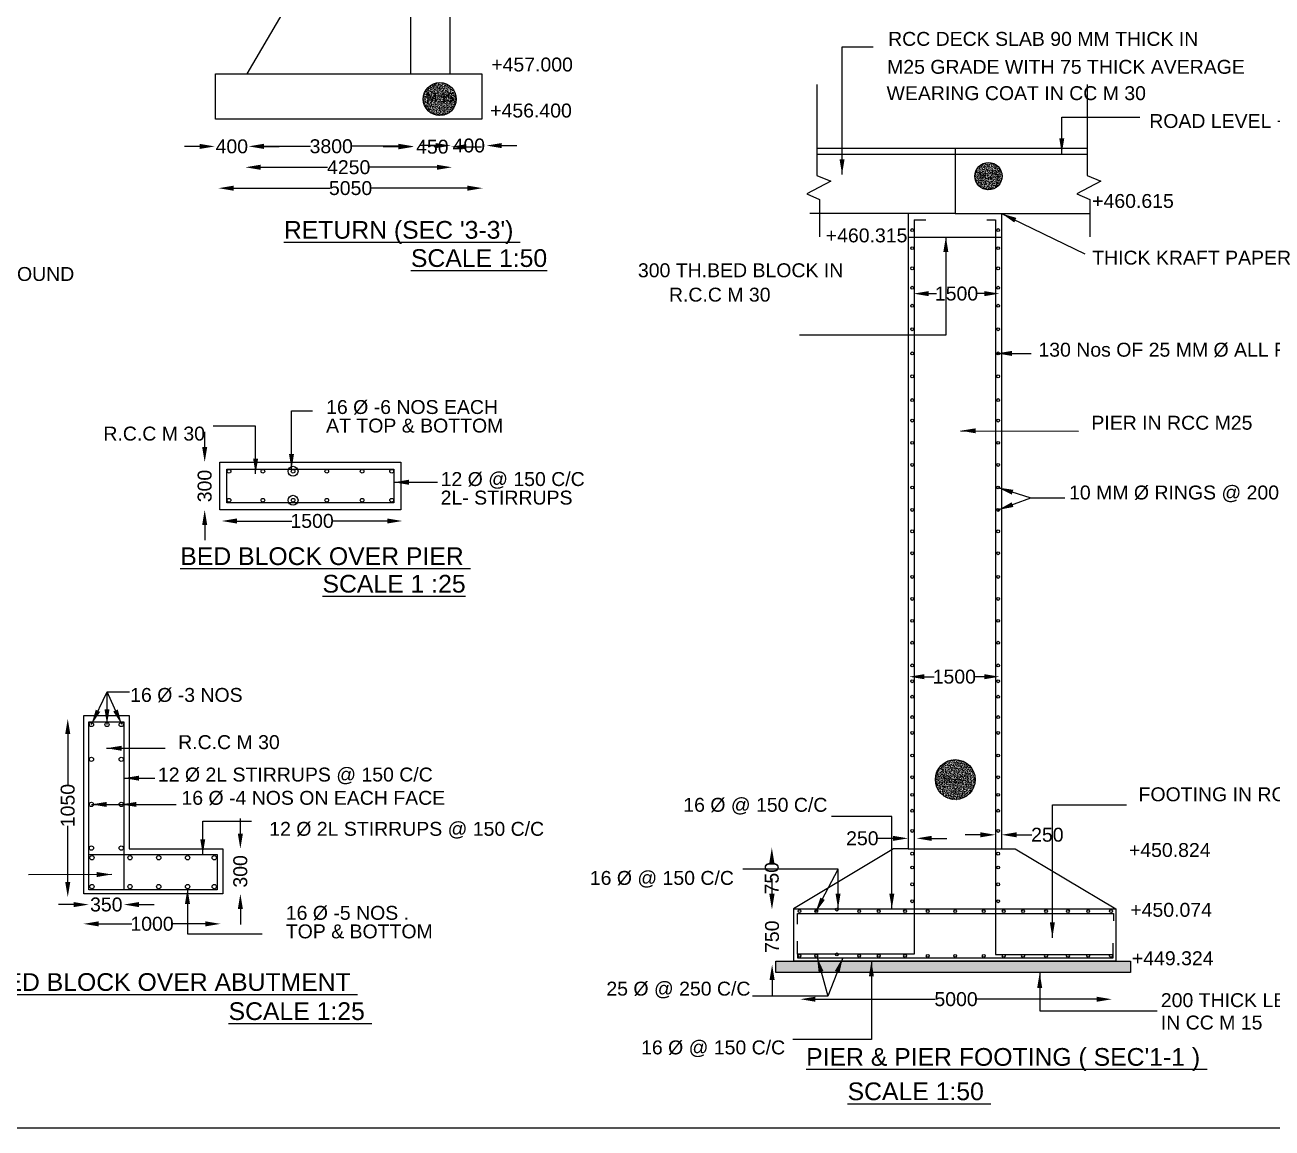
# Model space of a CAD drawing. Header units: millimetres. Extents: x 5124 to 2378553, y 2311 to 44314901.
# Drawn here: x 2369065 to 2373990, y 44305296 to 44309653 of the extents above; entities that cross this region are included whole.
import ezdxf

# ---------------------------------------------------------------- set-up
doc = ezdxf.new("R2010")
doc.units = ezdxf.units.MM
doc.header["$MEASUREMENT"] = 0
doc.layers.add('DRAWING', color=2, linetype='Continuous')
doc.layers.add('TEXT', color=7, linetype='Continuous')
doc.styles.get("Standard").update_dxf_attribs({"font": 'arial.ttf', "height": 55})
doc.dimstyles.get("Standard").update_dxf_attribs({"dimtxt": 70, "dimasz": 60, "dimexe": 0.18, "dimexo": 0.0625, "dimgap": 0.09, "dimtad": 0, "dimdec": 0, "dimzin": 0, "dimdsep": 46, "dimtxsty": 'Standard', "dimcen": 0.09, "dimse1": 1, "dimse2": 1, "dimadec": 0, "dimazin": 0, "dimtfac": 1, "dimtdec": 0, "dimtofl": 0, "dimtmove": 0, "dimatfit": 3, "dimfxl": 1, "dimtolj": 1, "dimtzin": 0, "dimarcsym": 0})
pattern_1 = [(50, (0, 0), (7.172601826, -0.6275213498), [0.75, -8.25]), (355, (0, 0), (-1.3875133361, 7.521921337), [0.6, -6.6]), (100.45144446, (0.598, -0.052), (5.7850884673, 6.8943999097), [0.63740192, -7.01142112]), (46.1842, (0, 2), (10.6724133067, -1.655192808), [1.125, -12.375]), (96.63563549, (0.889, 1.862), (9.3466194567, 9.7411860077), [0.95610342, -10.5171376]), (351.18416399, (0, 2), (9.3466194505, 9.7411860027), [0.9, -9.90000001]), (21, (1, 1.5), (5.9690705212, -4.02618890665), [0.75, -8.25]), (326, (1, 1.5), (2.4331533192, 7.2515004505), [0.6, -6.6]), (71.45144474, (1.4974, 1.1645), (8.4022237673, 3.2253115281), [0.6374019, -7.01142112]), (37.5, (0, 0), (0.12159855317, 3.32893853831), [0, -6.52, 0, -6.7, 0, -6.625]), (7.5, (0, 0), (2.63069537442, 3.94411711882), [0, -3.82, 0, -6.37, 0, -2.525]), (327.5, (-2.23, 0), (5.33822436172, -0.22554871734), [0, -2.5, 0, -7.8, 0, -10.35]), (317.5, (-3.23, 0), (5.8318616934, 1.0010498233), [0, -3.25, 0, -5.18, 0, -7.35])]

# ---------------------------------------------------------------- blocks, each defined once
blk = doc.blocks.new('*D53')
at = {"layer": 'Defpoints', "color": 0, "transparency": 16777216}
for p in [(2372126.6, 44305816.2), (2373357.4, 44305816.2), (2373357.4, 44305804.7)]:
    blk.add_point(p, dxfattribs=at)
at = {"layer": 'TEXT', "color": 0, "lineweight": -2, "transparency": 16777216}
for p, q in [((2372186.6, 44305804.7), (2372659.9, 44305804.7)), ((2373297.4, 44305804.7), (2372824.1, 44305804.7))]:
    blk.add_line(p, q, dxfattribs=at)
at = {"layer": 'TEXT', "color": 0, "transparency": 16777216}
for points in [[(2372186.6, 44305814.7), (2372186.6, 44305794.7), (2372126.6, 44305804.7)], [(2373297.4, 44305814.7), (2373297.4, 44305794.7), (2373357.4, 44305804.7)]]:
    blk.add_solid(points, dxfattribs=at)
at = {"layer": 'TEXT', "color": 0, "transparency": 16777216, "insert": (2372742, 44305804.7), "char_height": 55, "attachment_point": 5}
blk.add_mtext('\\A1;5000', dxfattribs=at)
blk = doc.blocks.new('*D54')
at = {"layer": 'Defpoints', "color": 0, "transparency": 16777216}
for p in [(2372556.6, 44307060.4), (2372913.8, 44307078.7), (2372913.8, 44307060.4)]:
    blk.add_point(p, dxfattribs=at)
at = {"layer": 'TEXT', "color": 0, "lineweight": -2, "transparency": 16777216}
for p, q in [((2372616.6, 44307078.7), (2372655.7, 44307078.7)), ((2372853.8, 44307078.7), (2372814.7, 44307078.7))]:
    blk.add_line(p, q, dxfattribs=at)
at = {"layer": 'TEXT', "color": 0, "transparency": 16777216}
for points in [[(2372616.6, 44307088.7), (2372616.6, 44307068.7), (2372556.6, 44307078.7)], [(2372853.8, 44307088.7), (2372853.8, 44307068.7), (2372913.8, 44307078.7)]]:
    blk.add_solid(points, dxfattribs=at)
at = {"layer": 'TEXT', "color": 0, "transparency": 16777216, "insert": (2372735.2, 44307078.7), "char_height": 55, "attachment_point": 5}
blk.add_mtext('\\A1;1500', dxfattribs=at)
blk = doc.blocks.new('*D55')
at = {"layer": 'Defpoints', "color": 0, "transparency": 16777216}
for p in [(2372574.1, 44308599.5), (2372913.8, 44308599.5), (2372913.8, 44308591.8)]:
    blk.add_point(p, dxfattribs=at)
at = {"layer": 'TEXT', "color": 0, "lineweight": -2, "transparency": 16777216}
for p, q in [((2372634.1, 44308591.8), (2372664.4, 44308591.8)), ((2372853.8, 44308591.8), (2372823.5, 44308591.8))]:
    blk.add_line(p, q, dxfattribs=at)
at = {"layer": 'TEXT', "color": 0, "transparency": 16777216}
for points in [[(2372634.1, 44308601.8), (2372634.1, 44308581.8), (2372574.1, 44308591.8)], [(2372853.8, 44308601.8), (2372853.8, 44308581.8), (2372913.8, 44308591.8)]]:
    blk.add_solid(points, dxfattribs=at)
at = {"layer": 'TEXT', "color": 0, "transparency": 16777216, "insert": (2372743.9, 44308591.8), "char_height": 55, "attachment_point": 5}
blk.add_mtext('\\A1;1500', dxfattribs=at)
blk = doc.blocks.new('*D56')
at = {"layer": 'Defpoints', "color": 0, "transparency": 16777216}
for p in [(2372014.4, 44306403.3), (2372099.7, 44306403.3), (2372099.7, 44306161.9)]:
    blk.add_point(p, dxfattribs=at)
at = {"layer": 'TEXT', "color": 0, "lineweight": -2, "transparency": 16777216}
for p, q in [((2372014.4, 44306343.3), (2372014.4, 44306343.1)), ((2372014.4, 44306221.9), (2372014.4, 44306222))]:
    blk.add_line(p, q, dxfattribs=at)
at = {"layer": 'TEXT', "color": 0, "transparency": 16777216}
for points in [[(2372004.4, 44306343.3), (2372024.4, 44306343.3), (2372014.4, 44306403.3)], [(2372004.4, 44306221.9), (2372024.4, 44306221.9), (2372014.4, 44306161.9)]]:
    blk.add_solid(points, dxfattribs=at)
at = {"layer": 'TEXT', "color": 0, "transparency": 16777216, "insert": (2372014.4, 44306282.6), "char_height": 55, "attachment_point": 5, "rotation": 90}
blk.add_mtext('\\A1;750', dxfattribs=at)
blk = doc.blocks.new('*D57')
at = {"layer": 'Defpoints', "color": 0, "transparency": 16777216}
for p in [(2372014.4, 44306161.9), (2372014.4, 44305941.3), (2372015.5, 44305941.3)]:
    blk.add_point(p, dxfattribs=at)
at = {"layer": 'TEXT', "color": 0, "lineweight": -2, "transparency": 16777216}
for p, q in [((2372015.5, 44306221.9), (2372015.5, 44306281.9)), ((2372015.5, 44305881.3), (2372015.5, 44305821.3))]:
    blk.add_line(p, q, dxfattribs=at)
at = {"layer": 'TEXT', "color": 0, "transparency": 16777216}
for points in [[(2372005.5, 44306221.9), (2372025.5, 44306221.9), (2372015.5, 44306161.9)], [(2372005.5, 44305881.3), (2372025.5, 44305881.3), (2372015.5, 44305941.3)]]:
    blk.add_solid(points, dxfattribs=at)
at = {"layer": 'TEXT', "color": 0, "transparency": 16777216, "insert": (2372015.5, 44306051.6), "char_height": 55, "attachment_point": 5, "rotation": 90}
blk.add_mtext('\\A1;750', dxfattribs=at)
blk = doc.blocks.new('*D58')
at = {"layer": 'Defpoints', "color": 0, "transparency": 16777216}
for p in [(2372553.1, 44306450.8), (2372586.3, 44306450.8), (2372586.3, 44306440.1)]:
    blk.add_point(p, dxfattribs=at)
at = {"layer": 'TEXT', "color": 0, "lineweight": -2, "transparency": 16777216}
for p, q in [((2372493.1, 44306440.1), (2372433.1, 44306440.1)), ((2372646.3, 44306440.1), (2372706.3, 44306440.1))]:
    blk.add_line(p, q, dxfattribs=at)
at = {"layer": 'TEXT', "color": 0, "transparency": 16777216}
for points in [[(2372493.1, 44306450.1), (2372493.1, 44306430.1), (2372553.1, 44306440.1)], [(2372646.3, 44306450.1), (2372646.3, 44306430.1), (2372586.3, 44306440.1)]]:
    blk.add_solid(points, dxfattribs=at)
at = {"layer": 'TEXT', "color": 0, "transparency": 16777216, "insert": (2372371.9, 44306440.1), "char_height": 55, "attachment_point": 5}
blk.add_mtext('\\A1;250', dxfattribs=at)
blk = doc.blocks.new('*D59')
at = {"layer": 'Defpoints', "color": 0, "transparency": 16777216}
for p in [(2372898.1, 44306457.2), (2372921.5, 44306457.2), (2372921.5, 44306454.2)]:
    blk.add_point(p, dxfattribs=at)
at = {"layer": 'TEXT', "color": 0, "lineweight": -2, "transparency": 16777216}
for p, q in [((2372838.1, 44306454.2), (2372778.1, 44306454.2)), ((2372981.5, 44306454.2), (2373041.5, 44306454.2))]:
    blk.add_line(p, q, dxfattribs=at)
at = {"layer": 'TEXT', "color": 0, "transparency": 16777216}
for points in [[(2372838.1, 44306464.2), (2372838.1, 44306444.2), (2372898.1, 44306454.2)], [(2372981.5, 44306464.2), (2372981.5, 44306444.2), (2372921.5, 44306454.2)]]:
    blk.add_solid(points, dxfattribs=at)
at = {"layer": 'TEXT', "color": 0, "transparency": 16777216, "insert": (2373102.7, 44306454.2), "char_height": 55, "attachment_point": 5}
blk.add_mtext('\\A1;250', dxfattribs=at)
blk = doc.blocks.new('*D60')
at = {"layer": 'Defpoints', "color": 0, "transparency": 16777216}
for p in [(2369228.2, 44306912.5), (2369233.6, 44306912.5), (2369228.2, 44306207.7)]:
    blk.add_point(p, dxfattribs=at)
at = {"layer": 'TEXT', "color": 0, "lineweight": -2, "transparency": 16777216}
for p, q in [((2369233.6, 44306852.5), (2369233.6, 44306649.2)), ((2369233.6, 44306267.7), (2369233.6, 44306490.2))]:
    blk.add_line(p, q, dxfattribs=at)
at = {"layer": 'TEXT', "color": 0, "transparency": 16777216}
for points in [[(2369223.6, 44306852.5), (2369243.6, 44306852.5), (2369233.6, 44306912.5)], [(2369223.6, 44306267.7), (2369243.6, 44306267.7), (2369233.6, 44306207.7)]]:
    blk.add_solid(points, dxfattribs=at)
at = {"layer": 'TEXT', "color": 0, "transparency": 16777216, "insert": (2369233.6, 44306569.7), "char_height": 55, "attachment_point": 5, "rotation": 90}
blk.add_mtext('\\A1;1050', dxfattribs=at)
blk = doc.blocks.new('*D61')
at = {"layer": 'Defpoints', "color": 0, "transparency": 16777216}
for p in [(2369846.8, 44306398.6), (2369915.4, 44306398.6), (2369846.8, 44306220.5)]:
    blk.add_point(p, dxfattribs=at)
at = {"layer": 'TEXT', "color": 0, "lineweight": -2, "transparency": 16777216}
for p, q in [((2369915.4, 44306458.6), (2369915.4, 44306518.6)), ((2369915.4, 44306160.5), (2369915.4, 44306100.5))]:
    blk.add_line(p, q, dxfattribs=at)
at = {"layer": 'TEXT', "color": 0, "transparency": 16777216}
for points in [[(2369905.4, 44306458.6), (2369925.4, 44306458.6), (2369915.4, 44306398.6)], [(2369905.4, 44306160.5), (2369925.4, 44306160.5), (2369915.4, 44306220.5)]]:
    blk.add_solid(points, dxfattribs=at)
at = {"layer": 'TEXT', "color": 0, "transparency": 16777216, "insert": (2369915.4, 44306309.6), "char_height": 55, "attachment_point": 5, "rotation": 90}
blk.add_mtext('\\A1;300', dxfattribs=at)
blk = doc.blocks.new('*D62')
at = {"layer": 'Defpoints', "color": 0, "transparency": 16777216}
for p in [(2369295.8, 44306106.4), (2369837.3, 44306106.4), (2369837.3, 44306102.4)]:
    blk.add_point(p, dxfattribs=at)
at = {"layer": 'TEXT', "color": 0, "lineweight": -2, "transparency": 16777216}
for p, q in [((2369355.8, 44306102.4), (2369487, 44306102.4)), ((2369777.3, 44306102.4), (2369646.1, 44306102.4))]:
    blk.add_line(p, q, dxfattribs=at)
at = {"layer": 'TEXT', "color": 0, "transparency": 16777216}
for points in [[(2369355.8, 44306112.4), (2369355.8, 44306092.4), (2369295.8, 44306102.4)], [(2369777.3, 44306112.4), (2369777.3, 44306092.4), (2369837.3, 44306102.4)]]:
    blk.add_solid(points, dxfattribs=at)
at = {"layer": 'TEXT', "color": 0, "transparency": 16777216, "insert": (2369566.5, 44306102.4), "char_height": 55, "attachment_point": 5}
blk.add_mtext('\\A1;1000', dxfattribs=at)
blk = doc.blocks.new('*D63')
at = {"layer": 'Defpoints', "color": 0, "transparency": 16777216}
for p in [(2369316.7, 44306237.3), (2369455, 44306237.3), (2369455, 44306178.5)]:
    blk.add_point(p, dxfattribs=at)
at = {"layer": 'TEXT', "color": 0, "lineweight": -2, "transparency": 16777216}
for p, q in [((2369256.7, 44306178.5), (2369196.7, 44306178.5)), ((2369515, 44306178.5), (2369575, 44306178.5))]:
    blk.add_line(p, q, dxfattribs=at)
at = {"layer": 'TEXT', "color": 0, "transparency": 16777216}
for points in [[(2369256.7, 44306188.5), (2369256.7, 44306168.5), (2369316.7, 44306178.5)], [(2369515, 44306188.5), (2369515, 44306168.5), (2369455, 44306178.5)]]:
    blk.add_solid(points, dxfattribs=at)
at = {"layer": 'TEXT', "color": 0, "transparency": 16777216, "insert": (2369385.9, 44306178.5), "char_height": 55, "attachment_point": 5}
blk.add_mtext('\\A1;350', dxfattribs=at)
blk = doc.blocks.new('*D82')
at = {"layer": 'Defpoints', "color": 0, "transparency": 16777216}
for p in [(2369814.3, 44309180), (2369949, 44309180), (2369949, 44309173.3)]:
    blk.add_point(p, dxfattribs=at)
at = {"layer": 'TEXT', "color": 0, "lineweight": -2, "transparency": 16777216}
for p, q in [((2369754.3, 44309173.3), (2369694.3, 44309173.3)), ((2370009, 44309173.3), (2370069, 44309173.3))]:
    blk.add_line(p, q, dxfattribs=at)
at = {"layer": 'TEXT', "color": 0, "transparency": 16777216}
for points in [[(2369754.3, 44309183.3), (2369754.3, 44309163.3), (2369814.3, 44309173.3)], [(2370009, 44309183.3), (2370009, 44309163.3), (2369949, 44309173.3)]]:
    blk.add_solid(points, dxfattribs=at)
at = {"layer": 'TEXT', "color": 0, "transparency": 16777216, "insert": (2369881.6, 44309173.3), "char_height": 55, "attachment_point": 5}
blk.add_mtext('\\A1;400', dxfattribs=at)
blk = doc.blocks.new('*D83')
at = {"layer": 'Defpoints', "color": 0, "transparency": 16777216}
for p in [(2369949, 44309173.3), (2370599.6, 44309173.7), (2370599.6, 44309173.3)]:
    blk.add_point(p, dxfattribs=at)
at = {"layer": 'TEXT', "color": 0, "lineweight": -2, "transparency": 16777216}
for p, q in [((2370009, 44309173.7), (2370192.2, 44309173.7)), ((2370539.6, 44309173.7), (2370356.4, 44309173.7))]:
    blk.add_line(p, q, dxfattribs=at)
at = {"layer": 'TEXT', "color": 0, "transparency": 16777216}
for points in [[(2370009, 44309183.7), (2370009, 44309163.7), (2369949, 44309173.7)], [(2370539.6, 44309183.7), (2370539.6, 44309163.7), (2370599.6, 44309173.7)]]:
    blk.add_solid(points, dxfattribs=at)
at = {"layer": 'TEXT', "color": 0, "transparency": 16777216, "insert": (2370274.3, 44309173.7), "char_height": 55, "attachment_point": 5}
blk.add_mtext('\\A1;3800', dxfattribs=at)
blk = doc.blocks.new('*D84')
at = {"layer": 'Defpoints', "color": 0, "transparency": 16777216}
for p in [(2370599.6, 44309173.7), (2370747.4, 44309173.7), (2370747.4, 44309171.9)]:
    blk.add_point(p, dxfattribs=at)
at = {"layer": 'TEXT', "color": 0, "lineweight": -2, "transparency": 16777216}
for p, q in [((2370539.6, 44309171.9), (2370479.6, 44309171.9)), ((2370807.4, 44309171.9), (2370867.4, 44309171.9))]:
    blk.add_line(p, q, dxfattribs=at)
at = {"layer": 'TEXT', "color": 0, "transparency": 16777216}
for points in [[(2370539.6, 44309181.9), (2370539.6, 44309161.9), (2370599.6, 44309171.9)], [(2370807.4, 44309181.9), (2370807.4, 44309161.9), (2370747.4, 44309171.9)]]:
    blk.add_solid(points, dxfattribs=at)
at = {"layer": 'TEXT', "color": 0, "transparency": 16777216, "insert": (2370673.5, 44309171.9), "char_height": 55, "attachment_point": 5}
blk.add_mtext('\\A1;450', dxfattribs=at)
blk = doc.blocks.new('*D85')
at = {"layer": 'Defpoints', "color": 0, "transparency": 16777216}
for p in [(2370747.4, 44309173.7), (2370887.5, 44309176.6), (2370887.5, 44309173.7)]:
    blk.add_point(p, dxfattribs=at)
at = {"layer": 'TEXT', "color": 0, "lineweight": -2, "transparency": 16777216}
for p, q in [((2370687.4, 44309176.6), (2370627.4, 44309176.6)), ((2370947.5, 44309176.6), (2371007.5, 44309176.6))]:
    blk.add_line(p, q, dxfattribs=at)
at = {"layer": 'TEXT', "color": 0, "transparency": 16777216}
for points in [[(2370687.4, 44309186.6), (2370687.4, 44309166.6), (2370747.4, 44309176.6)], [(2370947.5, 44309186.6), (2370947.5, 44309166.6), (2370887.5, 44309176.6)]]:
    blk.add_solid(points, dxfattribs=at)
at = {"layer": 'TEXT', "color": 0, "transparency": 16777216, "insert": (2370817.5, 44309176.6), "char_height": 55, "attachment_point": 5}
blk.add_mtext('\\A1;400', dxfattribs=at)
blk = doc.blocks.new('*D86')
at = {"layer": 'Defpoints', "color": 0, "transparency": 16777216}
for p in [(2369935, 44309089.4), (2370751.6, 44309090.9), (2370751.6, 44309089.4)]:
    blk.add_point(p, dxfattribs=at)
at = {"layer": 'TEXT', "color": 0, "lineweight": -2, "transparency": 16777216}
for p, q in [((2369995, 44309090.9), (2370260.1, 44309090.9)), ((2370691.6, 44309090.9), (2370426.5, 44309090.9))]:
    blk.add_line(p, q, dxfattribs=at)
at = {"layer": 'TEXT', "color": 0, "transparency": 16777216}
for points in [[(2369995, 44309100.9), (2369995, 44309080.9), (2369935, 44309090.9)], [(2370691.6, 44309100.9), (2370691.6, 44309080.9), (2370751.6, 44309090.9)]]:
    blk.add_solid(points, dxfattribs=at)
at = {"layer": 'TEXT', "color": 0, "transparency": 16777216, "insert": (2370343.3, 44309090.9), "char_height": 55, "attachment_point": 5}
blk.add_mtext('\\A1;4250', dxfattribs=at)
blk = doc.blocks.new('*D87')
at = {"layer": 'Defpoints', "color": 0, "transparency": 16777216}
for p in [(2369829, 44309010), (2369829, 44309008.4), (2370872.3, 44309010)]:
    blk.add_point(p, dxfattribs=at)
at = {"layer": 'TEXT', "color": 0, "lineweight": -2, "transparency": 16777216}
for p, q in [((2369889, 44309008.4), (2370268.6, 44309008.4)), ((2370812.3, 44309008.4), (2370432.8, 44309008.4))]:
    blk.add_line(p, q, dxfattribs=at)
at = {"layer": 'TEXT', "color": 0, "transparency": 16777216}
for points in [[(2369889, 44309018.4), (2369889, 44308998.4), (2369829, 44309008.4)], [(2370812.3, 44309018.4), (2370812.3, 44308998.4), (2370872.3, 44309008.4)]]:
    blk.add_solid(points, dxfattribs=at)
at = {"layer": 'TEXT', "color": 0, "transparency": 16777216, "insert": (2370350.7, 44309008.4), "char_height": 55, "attachment_point": 5}
blk.add_mtext('\\A1;5050', dxfattribs=at)
blk = doc.blocks.new('*D88')
at = {"layer": 'Defpoints', "color": 0, "transparency": 16777216}
for p in [(2369841.8, 44307688.7), (2370555.4, 44307693.7), (2370555.4, 44307688.7)]:
    blk.add_point(p, dxfattribs=at)
at = {"layer": 'TEXT', "color": 0, "lineweight": -2, "transparency": 16777216}
for p, q in [((2369901.8, 44307693.7), (2370119.1, 44307693.7)), ((2370495.4, 44307693.7), (2370278.1, 44307693.7))]:
    blk.add_line(p, q, dxfattribs=at)
at = {"layer": 'TEXT', "color": 0, "transparency": 16777216}
for points in [[(2369901.8, 44307703.7), (2369901.8, 44307683.7), (2369841.8, 44307693.7)], [(2370495.4, 44307703.7), (2370495.4, 44307683.7), (2370555.4, 44307693.7)]]:
    blk.add_solid(points, dxfattribs=at)
at = {"layer": 'TEXT', "color": 0, "transparency": 16777216, "insert": (2370198.6, 44307693.7), "char_height": 55, "attachment_point": 5}
blk.add_mtext('\\A1;1500', dxfattribs=at)
blk = doc.blocks.new('*D90')
at = {"layer": 'Defpoints', "color": 0, "transparency": 16777216}
for p in [(2369774.5, 44307925.8), (2369833.9, 44307925.8), (2369833.9, 44307737.8)]:
    blk.add_point(p, dxfattribs=at)
at = {"layer": 'TEXT', "color": 0, "lineweight": -2, "transparency": 16777216}
for p, q in [((2369774.5, 44307985.8), (2369774.5, 44308045.8)), ((2369774.5, 44307677.8), (2369774.5, 44307617.8))]:
    blk.add_line(p, q, dxfattribs=at)
at = {"layer": 'TEXT', "color": 0, "transparency": 16777216}
for points in [[(2369764.5, 44307985.8), (2369784.5, 44307985.8), (2369774.5, 44307925.8)], [(2369764.5, 44307677.8), (2369784.5, 44307677.8), (2369774.5, 44307737.8)]]:
    blk.add_solid(points, dxfattribs=at)
at = {"layer": 'TEXT', "color": 0, "transparency": 16777216, "insert": (2369774.5, 44307831.8), "char_height": 55, "attachment_point": 5, "rotation": 90}
blk.add_mtext('\\A1;300', dxfattribs=at)

msp = doc.modelspace()

# ---------------------------------------------------------------- hatches: boundary and pattern name
at = {"layer": 'TEXT'}
h = msp.add_hatch(dxfattribs=at)
h.set_pattern_fill('AR-CONC', color=0)
h.set_pattern_definition(pattern_1)
h.paths.add_polyline_path([(2370638, 44309360.4, 1), (2370768.1, 44309360.4, 1)])
h.paths.add_polyline_path([(2370641.9, 44309339.5), (2370768.5, 44309339.5), (2370768.5, 44309393.1), (2370641.9, 44309393.1)], flags=9)
h = msp.add_hatch(dxfattribs=at)
h.set_pattern_fill('AR-CONC', color=0)
h.set_pattern_definition(pattern_1)
h.paths.add_polyline_path([(2372816.1, 44309055.7, 1), (2372923.8, 44309055.7, 1)])
h = msp.add_hatch(dxfattribs=at)
h.set_pattern_fill('AR-CONC', color=0)
h.set_pattern_definition(pattern_1)
h.paths.add_polyline_path([(2372817.7, 44306672.4, 1), (2372660.5, 44306672.4, 1)])
h.paths.add_polyline_path([(2372685.2, 44306652.5), (2372775.6, 44306652.5), (2372775.6, 44306690.8), (2372685.2, 44306690.8)], flags=24)
h = msp.add_hatch(dxfattribs=at)
h.set_pattern_fill('AR-SAND', color=256, scale=5, style=0)
h.set_pattern_definition([(37.5, (0, 0), (-0.3149667905, 9.634118845), [0, -7.6, 0, -8.5, 0, -8.125]), (7.5, (0, 0), (8.8488835263, 14.110730326), [0, -4.1, 0, -6.85, 0, -2.625]), (327.5, (-6.15, 0), (15.5707093088, 0.0282952677), [0, -2.5, 0, -9, 0, -11.75]), (317.5, (-6.15, 0), (15.030633023, 4.3883778247), [0, -1.25, 0, -5.9, 0, -6.75])])
h.paths.add_polyline_path([(2373430.5, 44305955.1), (2372029.8, 44305955.1), (2372029.8, 44305909.7), (2373430.5, 44305909.7)])

# ---------------------------------------------------------------- linework, layer by layer
at = {"layer": 'DRAWING', "color": 0}
for points in [[(2370744, 44309460.2), (2370744, 44310846.7), (2370587.3, 44310846.7), (2370587.3, 44310563.6), (2369675.5, 44310563.6), (2369675.5, 44310824.7)], [(2370587.3, 44310563.6), (2369940.6, 44309460.2)], [(2370587.3, 44310563.6), (2370587.3, 44309460.2)], [(2372192.8, 44309418.2), (2372192.8, 44309058.9), (2372247.5, 44309035.5), (2372152.4, 44308986.4), (2372202.8, 44308963.2), (2372202.8, 44308816.8)], [(2373259.8, 44309418.2), (2373259.8, 44309058.9), (2373314.5, 44309035.5), (2373219.4, 44308986.4), (2373269.8, 44308963.2), (2373269.8, 44308816.8)], [(2372738.5, 44309166), (2372738.5, 44308908), (2372164.3, 44308908)], [(2372192.8, 44309166), (2373259.8, 44309166)], [(2372192.8, 44309142.7), (2373259.8, 44309142.7)], [(2372553.1, 44308908), (2372553.1, 44306398.4), (2372495.6, 44306398.4), (2372099.7, 44306161.9), (2372099.7, 44305955.1)], [(2372921.5, 44308908), (2372921.5, 44306398.4), (2372975.1, 44306398.4), (2373373.5, 44306161.9), (2373373.5, 44305955.1), (2372099.7, 44305955.1)], [(2372576.5, 44308883.9), (2372576.5, 44306398.4)], [(2372576.5, 44308883.9), (2372623.3, 44308883.9)], [(2372738.5, 44308908), (2373269.8, 44308908)], [(2372864.3, 44308883.9), (2372898.1, 44308883.9)], [(2372898.1, 44308883.9), (2372898.1, 44305981.3), (2373362.7, 44305981.3), (2373362.7, 44306026.1)], [(2369297.7, 44306220.5), (2369297.7, 44306926), (2369476.4, 44306926), (2369476.4, 44306398.6), (2369846.8, 44306398.6), (2369846.8, 44306220.5), (2369297.7, 44306220.5)], [(2372576.5, 44306398.4), (2372576.5, 44305982.9), (2372116.1, 44305982.9), (2372116.1, 44306034)], [(2372553.1, 44306398.4), (2372921.5, 44306398.4)], [(2372099.7, 44306161.9), (2373373.5, 44306161.9)], [(2372116.5, 44306101.2), (2372116.5, 44306143.4), (2373363.7, 44306143.4), (2373363.7, 44306114.9)], [(2372116.1, 44305982.9), (2372116.1, 44305968.6), (2373362.7, 44305968.6), (2373362.7, 44305981.3)]]:
    msp.add_lwpolyline(points, dxfattribs=at)
for points in [[(2369817.2, 44309460.2), (2370868.9, 44309460.2), (2370868.9, 44309280.5), (2369817.2, 44309280.5)], [(2369833.9, 44307925.8), (2370548.8, 44307925.8), (2370548.8, 44307737.8), (2369833.9, 44307737.8)], [(2369861.7, 44307898), (2370521, 44307898), (2370521, 44307765.5), (2369861.7, 44307765.5)], [(2369316.7, 44306900.9), (2369455, 44306900.9), (2369455, 44306237.3), (2369316.7, 44306237.3)], [(2369316.7, 44306376.9), (2369823.3, 44306376.9), (2369823.3, 44306237.3), (2369316.7, 44306237.3)], [(2372029.8, 44305955.1), (2373430.5, 44305955.1), (2373430.5, 44305909.7), (2372029.8, 44305909.7)]]:
    msp.add_lwpolyline(points, close=True, dxfattribs=at)
for centre, radius in [((2372569.1, 44308842.9), 5.71), ((2372908.3, 44308842.9), 5.71), ((2372569.1, 44308771.5), 5.71), ((2372908.3, 44308771.5), 5.71), ((2372569.1, 44308691.8), 5.71), ((2372908.3, 44308691.8), 5.71), ((2372569.1, 44308615.3), 5.71), ((2372908.3, 44308615.3), 5.71), ((2372569.1, 44308544), 5.71), ((2372908.3, 44308544), 5.71), ((2372569.1, 44308451.2), 5.71), ((2372908.3, 44308451.2), 5.71), ((2372569.1, 44308355.7), 5.71), ((2372908.3, 44308355.7), 5.71), ((2372569.1, 44308265.2), 5.71), ((2372908.3, 44308265.2), 5.71), ((2372569.1, 44308171.4), 5.71), ((2372908.3, 44308171.4), 5.71), ((2372569.1, 44308090.2), 5.71), ((2372908.3, 44308090.2), 5.71), ((2372569.1, 44308002.3), 5.71), ((2372908.3, 44308002.3), 5.71), ((2372569.1, 44307915.3), 5.71), ((2372908.3, 44307915.3), 5.71), ((2372569.1, 44307826), 5.71), ((2372908.3, 44307826), 5.71), ((2372569.1, 44307737.5), 5.71), ((2372908.3, 44307737.5), 5.71), ((2372569.1, 44307652.9), 5.71), ((2372908.3, 44307652.9), 5.71), ((2372569.1, 44307566.1), 5.71), ((2372908.3, 44307566.1), 5.71), ((2372569.1, 44307472.6), 5.71), ((2372908.3, 44307472.6), 5.71), ((2372569.1, 44307385.9), 5.71), ((2372908.3, 44307385.9), 5.71), ((2372569.1, 44307299.4), 5.71), ((2372908.3, 44307299.4), 5.71), ((2372569.1, 44307212.7), 5.71), ((2372908.3, 44307212.7), 5.71), ((2372569.1, 44307123.4), 5.71), ((2372908.3, 44307123.4), 5.71), ((2372569.1, 44307060.6), 5.71), ((2372908.3, 44307060.6), 5.71), ((2372569.1, 44306999.4), 5.71), ((2372908.3, 44306999.4), 5.71), ((2369327.4, 44306889.8), 8.42), ((2369388.7, 44306889.8), 8.42), ((2369444.8, 44306889.8), 8.42), ((2372569.1, 44306919.3), 5.71), ((2372908.3, 44306919.3), 5.71), ((2372569.1, 44306856.4), 5.71), ((2372908.3, 44306856.4), 5.71), ((2369327.4, 44306752.3), 8.42), ((2369444.8, 44306752.3), 8.42), ((2372569.1, 44306767.5), 5.71), ((2372908.3, 44306767.5), 5.71), ((2372569.1, 44306681.4), 5.71), ((2372908.3, 44306681.4), 5.71), ((2372569.1, 44306611.9), 5.71), ((2372908.3, 44306611.9), 5.71), ((2369327.4, 44306574.2), 8.42), ((2369444.8, 44306574.2), 8.42), ((2372569.1, 44306549.1), 5.71), ((2372908.3, 44306549.1), 5.71), ((2372569.1, 44306469.3), 5.71), ((2372908.3, 44306469.3), 5.71), ((2369327.4, 44306401.8), 8.42), ((2369444.8, 44306401.8), 8.42), ((2369329.1, 44306363.6), 8.42), ((2369479.4, 44306363.6), 8.42), ((2369593.2, 44306363.6), 8.42), ((2369706.9, 44306363.6), 8.42), ((2369812.3, 44306363.6), 8.42), ((2372569.1, 44306379.6), 5.71), ((2372908.3, 44306379.6), 5.71), ((2372569.1, 44306324.9), 5.71), ((2372908.3, 44306324.9), 5.71), ((2369329.1, 44306249.6), 8.42), ((2369479.4, 44306249.6), 8.42), ((2369593.2, 44306249.6), 8.42), ((2369706.9, 44306249.6), 8.42), ((2369812.3, 44306249.6), 8.42), ((2372569.1, 44306258.5), 5.71), ((2372908.3, 44306258.5), 5.71), ((2372123.9, 44306153.1), 5.71), ((2372190, 44306153.1), 5.71), ((2372271.1, 44306158.9), 5.71), ((2372359.5, 44306153.1), 5.71), ((2372436.8, 44306153.1), 5.71), ((2372540.6, 44306153.1), 5.71), ((2372569.1, 44306191.6), 5.71), ((2372630.1, 44306153.1), 5.71), ((2372738.5, 44306153.1), 5.71), ((2372851.4, 44306153.1), 5.71), ((2372908.3, 44306191.6), 5.71), ((2372930.3, 44306153.1), 5.71), ((2373006.9, 44306153.1), 5.71), ((2373097.7, 44306153.1), 5.71), ((2373184, 44306153.1), 5.71), ((2373263.9, 44306153.1), 5.71), ((2373354.1, 44306153.1), 5.71), ((2372123.9, 44305976.1), 5.71), ((2372190, 44305976.1), 5.71), ((2372271.1, 44305981.9), 5.71), ((2372359.5, 44305976.1), 5.71), ((2372436.8, 44305976.1), 5.71), ((2372540.6, 44305976.1), 5.71), ((2372630.1, 44305976.1), 5.71), ((2372738.5, 44305976.1), 5.71), ((2372851.4, 44305976.1), 5.71), ((2372930.3, 44305976.1), 5.71), ((2373006.9, 44305976.1), 5.71), ((2373097.7, 44305976.1), 5.71), ((2373184, 44305976.1), 5.71), ((2373263.9, 44305976.1), 5.71), ((2373354.1, 44305976.1), 5.71)]:
    msp.add_circle(centre, radius, dxfattribs=at)
at = {"layer": 'TEXT', "color": 0}
msp.add_lwpolyline([(2378521.6, 44305295.8), (2364939.5, 44305295.8), (2364939.5, 44314900.7), (2378521.6, 44314900.7)], close=True, dxfattribs=at)
msp.add_lwpolyline([(2372553.8, 44308815.3), (2372922.7, 44308815.3)], dxfattribs=at)
for centre, radius in [((2370703.1, 44309360.4), 65.1), ((2372870, 44309055.7), 53.8), ((2372739.1, 44306672.4), 78.6)]:
    msp.add_circle(centre, radius, dxfattribs=at)
at = {"layer": 'TEXT'}
for centre, radius in [((2369870.6, 44307890.1), 7.34), ((2370004.4, 44307890.1), 7.34), ((2370123.5, 44307890.1), 19.7), ((2370123.5, 44307890.1), 7.34), ((2370256.7, 44307890.1), 7.34), ((2370396.2, 44307890.1), 7.34), ((2370513.1, 44307890.1), 7.34), ((2369870.6, 44307775.6), 7.34), ((2370004.4, 44307775.6), 7.34), ((2370123.5, 44307775.6), 19.6), ((2370123.5, 44307775.6), 7.34), ((2370256.7, 44307775.6), 7.34), ((2370396.2, 44307775.6), 7.34), ((2370513.1, 44307775.6), 7.34)]:
    msp.add_circle(centre, radius, dxfattribs=at)

# ---------------------------------------------------------------- texts
at = {"layer": 'TEXT', "color": 0}
for s, height, p in [('RCC DECK SLAB 90 MM THICK IN ', 55, (2372473.7, 44309570.6)), ('+457.000', 55, (2370906.2, 44309469.3)), ('M25 GRADE WITH 75 THICK AVERAGE ', 55, (2372469.7, 44309460.2)), ('WEARING COAT IN CC M 30 ', 55, (2372467.6, 44309356.2)), ('M 15', 35, (2370650.8, 44309349)), ('+456.400', 55, (2370902, 44309287.6)), ('ROAD LEVEL +461.590', 55, (2373505.1, 44309246.2)), ('M 25', 25, (2372832.6, 44309047.1)), ('+460.615', 55, (2373279.6, 44308930.3)), ("%%URETURN (SEC '3-3') ", 70, (2370087.3, 44308808.8)), ('+460.315', 55, (2372227.4, 44308794.4)), ('%%USCALE 1:50', 70, (2370589, 44308697.3)), ('THICK KRAFT PAPER ', 55, (2373279.7, 44308706.5)), ('300 TH.BED BLOCK IN ', 55, (2371485.6, 44308656.6)), ('130 NOS OF 25 MM Ø @ ALL ROUND ', 55, (2367917.8, 44308641.9)), ('R.C.C M 30', 55, (2371608.1, 44308560.3)), ('130 Nos OF 25 MM Ø ALL ROUND (VERTICALS)', 55, (2373067.3, 44308342.8)), ('16 Ø -6 NOS EACH ', 55, (2370254.1, 44308116.4)), ('AT TOP & BOTTOM ', 55, (2370254.1, 44308043.2)), ('PIER IN RCC M25 ', 55, (2373276.6, 44308054.3)), ('R.C.C M 30 ', 55, (2369374.4, 44308011.5)), ('12 Ø @ 150 C/C', 55, (2370706.4, 44307831.9)), ('10 MM Ø RINGS @ 200 C/C', 55, (2373188.4, 44307778.8)), ('2L- STIRRUPS ', 55, (2370706.4, 44307758.7)), ('%%UBED BLOCK OVER PIER ', 70, (2369678.2, 44307519.8)), ('%%USCALE 1 :25', 70, (2370239.8, 44307410.9)), ('16 Ø -3 NOS ', 55, (2369480.2, 44306979.2)), ('R.C.C M 30 ', 55, (2369669.7, 44306792.7)), ('12 Ø 2L STIRRUPS @ 150 C/C', 55, (2369589.7, 44306664.7)), ('M 25', 25, (2372691.6, 44306659.3)), ('FOOTING IN RCC M25 GRADE ', 55, (2373462.9, 44306586.7)), ('16 Ø -4 NOS ON EACH FACE ', 55, (2369682.7, 44306572.7)), ('16 Ø @ 150 C/C ', 55, (2371664.8, 44306545.1)), ('12 Ø 2L STIRRUPS @ 150 C/C', 55, (2370029.5, 44306450.2)), ('+450.824', 55, (2373424.8, 44306366.6)), ('16 Ø @ 150 C/C', 55, (2371295.6, 44306256.4)), ('16 Ø -5 NOS .', 55, (2370094.8, 44306118.4)), ('+450.074', 55, (2373430.2, 44306130.3)), ('TOP & BOTTOM ', 55, (2370094.8, 44306045.2)), ('+449.324', 55, (2373436.5, 44305939.1)), ('%%UBED BLOCK OVER ABUTMENT ', 70, (2368922.3, 44305837.6)), ('25 Ø @ 250 C/C', 55, (2371361, 44305819)), ('200 THICK LEVELING COURSE ', 55, (2373550.9, 44305773.5)), ('%%USCALE 1:25 ', 70, (2369868.9, 44305722.6)), ('IN CC M 15 ', 55, (2373550.9, 44305685.1)), ('16 Ø @ 150 C/C', 55, (2371498, 44305586.9)), ("%%UPIER & PIER FOOTING ( SEC'1-1 ) ", 70, (2372150, 44305541.8)), ('%%USCALE 1:50 ', 70, (2372313.7, 44305406))]:
    msp.add_text(s, height=height, dxfattribs=at).set_placement(p)

# ---------------------------------------------------------------- dimensions: what is measured, and where the dimension line sits
for base, p1, p2, text, picture, middle in [((2369949, 44309173.3), (2369814.3, 44309180), (2369949, 44309180), '400', '*D82', (2369881.6, 44309173.3)), ((2370599.6, 44309173.7), (2369949, 44309173.3), (2370599.6, 44309173.3), '3800', '*D83', (2370274.3, 44309173.7)), ((2370747.4, 44309171.9), (2370599.6, 44309173.7), (2370747.4, 44309173.7), '450', '*D84', (2370673.5, 44309171.9)), ((2370887.5, 44309176.6), (2370747.4, 44309173.7), (2370887.5, 44309173.7), '400', '*D85', (2370817.5, 44309176.6)), ((2370751.6, 44309090.9), (2369935, 44309089.4), (2370751.6, 44309089.4), '4250', '*D86', (2370343.3, 44309090.9)), ((2369829, 44309008.4), (2370872.3, 44309010), (2369829, 44309010), '5050', '*D87', (2370350.7, 44309008.4)), ((2372913.8, 44308591.8), (2372574.1, 44308599.5), (2372913.8, 44308599.5), '1500', '*D55', (2372743.9, 44308591.8)), ((2370555.4, 44307693.7), (2369841.8, 44307688.7), (2370555.4, 44307688.7), '1500', '*D88', (2370198.6, 44307693.7)), ((2372913.8, 44307078.7), (2372556.6, 44307060.4), (2372913.8, 44307060.4), '1500', '*D54', (2372735.2, 44307078.7)), ((2372921.5, 44306454.2), (2372898.1, 44306457.2), (2372921.5, 44306457.2), '250', '*D59', (2373102.7, 44306454.2)), ((2369455, 44306178.5), (2369316.7, 44306237.3), (2369455, 44306237.3), '350', '*D63', (2369385.9, 44306178.5)), ((2369837.3, 44306102.4), (2369295.8, 44306106.4), (2369837.3, 44306106.4), '1000', '*D62', (2369566.5, 44306102.4)), ((2373357.4, 44305804.7), (2372126.6, 44305816.2), (2373357.4, 44305816.2), '5000', '*D53', (2372742, 44305804.7))]:
    dim = msp.add_linear_dim(base=base, p1=p1, p2=p2, text=text, dimstyle='Standard', dxfattribs=at)
    dim.commit()
    dim.dimension.update_dxf_attribs({"geometry": picture, "text_midpoint": middle})
for base, p1, p2, text, picture, middle in [((2369774.5, 44307925.8), (2369833.9, 44307737.8), (2369833.9, 44307925.8), '300', '*D90', (2369774.5, 44307831.8)), ((2369915.4, 44306398.6), (2369846.8, 44306220.5), (2369846.8, 44306398.6), '300', '*D61', (2369915.4, 44306309.6)), ((2372014.4, 44306403.3), (2372099.7, 44306161.9), (2372099.7, 44306403.3), '750', '*D56', (2372014.4, 44306282.6)), ((2372015.5, 44305941.3), (2372014.4, 44306161.9), (2372014.4, 44305941.3), '750', '*D57', (2372015.5, 44306051.6))]:
    dim = msp.add_linear_dim(base=base, p1=p1, p2=p2, angle=90, text=text, dimstyle='Standard', dxfattribs=at)
    dim.commit()
    dim.dimension.update_dxf_attribs({"geometry": picture, "text_midpoint": middle})
dim = msp.add_linear_dim(base=(2369233.6, 44306912.5), p1=(2369228.2, 44306207.7), p2=(2369228.2, 44306912.5), angle=90, text='1050', dimstyle='Standard', dxfattribs=at)
dim.commit()
dim.dimension.update_dxf_attribs({"geometry": '*D60', "text_midpoint": (2369233.6, 44306569.7), "dimtype": 160})
dim = msp.add_linear_dim(base=(2372586.3, 44306440.1), p1=(2372553.1, 44306450.8), p2=(2372586.3, 44306450.8), text='250', dimstyle='Standard', dxfattribs=at)
dim.commit()
dim.dimension.update_dxf_attribs({"geometry": '*D58', "text_midpoint": (2372371.9, 44306440.1), "dimtype": 160})

# ---------------------------------------------------------------- leaders
for points in [[(2372291.8, 44309062.5), (2372291.8, 44309566.9), (2372414.6, 44309566.9)], [(2373159.7, 44309145.4), (2373159.7, 44309288.9), (2373468.2, 44309288.9)], [(2372922.2, 44308908.2), (2373250.9, 44308748.4)], [(2372701.8, 44308816.4), (2372701.8, 44308427.3), (2372123.8, 44308427.3)], [(2372902.6, 44308355.7), (2373038.7, 44308355.7)], [(2370117.4, 44307898), (2370117.4, 44308128.6), (2370200.9, 44308128.6)], [(2369975.6, 44307880.1), (2369975.6, 44308067.7), (2369807.5, 44308067.7)], [(2372760.1, 44308050.3), (2373225.6, 44308048.3)], [(2370521, 44307846.8), (2370694, 44307846.8)], [(2372908.1, 44307825.6), (2373037.6, 44307784.6), (2373171.3, 44307784.6)], [(2372908.9, 44307737.9), (2373037.6, 44307784.6)], [(2369327.4, 44306889.8), (2369388.7, 44307019)], [(2369388.7, 44306889.8), (2369388.7, 44307019), (2369477, 44307019)], [(2369447, 44306890.4), (2369388.7, 44307019)], [(2369386.4, 44306796), (2369617.9, 44306796)], [(2369455, 44306677.9), (2369577.9, 44306677.9)], [(2369327.4, 44306574.2), (2369476.4, 44306574.2)], [(2369444.8, 44306574.2), (2369662.3, 44306574.2)], [(2373122.5, 44306047.8), (2373122.5, 44306573), (2373415.8, 44306573)], [(2369766.9, 44306376.9), (2369766.9, 44306507.4), (2369958.9, 44306507.4)], [(2372488.4, 44306161.9), (2372488.4, 44306526), (2372250.6, 44306526)], [(2369408.1, 44306297.6), (2369078.2, 44306295.6)], [(2372276, 44306161.9), (2372276, 44306318.3), (2371899.7, 44306318.3)], [(2372187.1, 44306148.2), (2372276, 44306318.3)], [(2369706.5, 44306241.2), (2369706.5, 44306062.5), (2370001.1, 44306062.5)], [(2372294.4, 44305968.6), (2372235.4, 44305817.4), (2371938.5, 44305817.4)], [(2372407.8, 44305955.1), (2372407.8, 44305646.2), (2372096.8, 44305646.2)], [(2372192.9, 44305971.2), (2372235.4, 44305817.4)], [(2373072.4, 44305909.7), (2373072.4, 44305759.3), (2373536.5, 44305759.3)]]:
    msp.add_leader(points, dimstyle='Standard', override={"dimgap": 0.09, "dimtad": 0}, dxfattribs=at)

doc.saveas('drawing.dxf')
